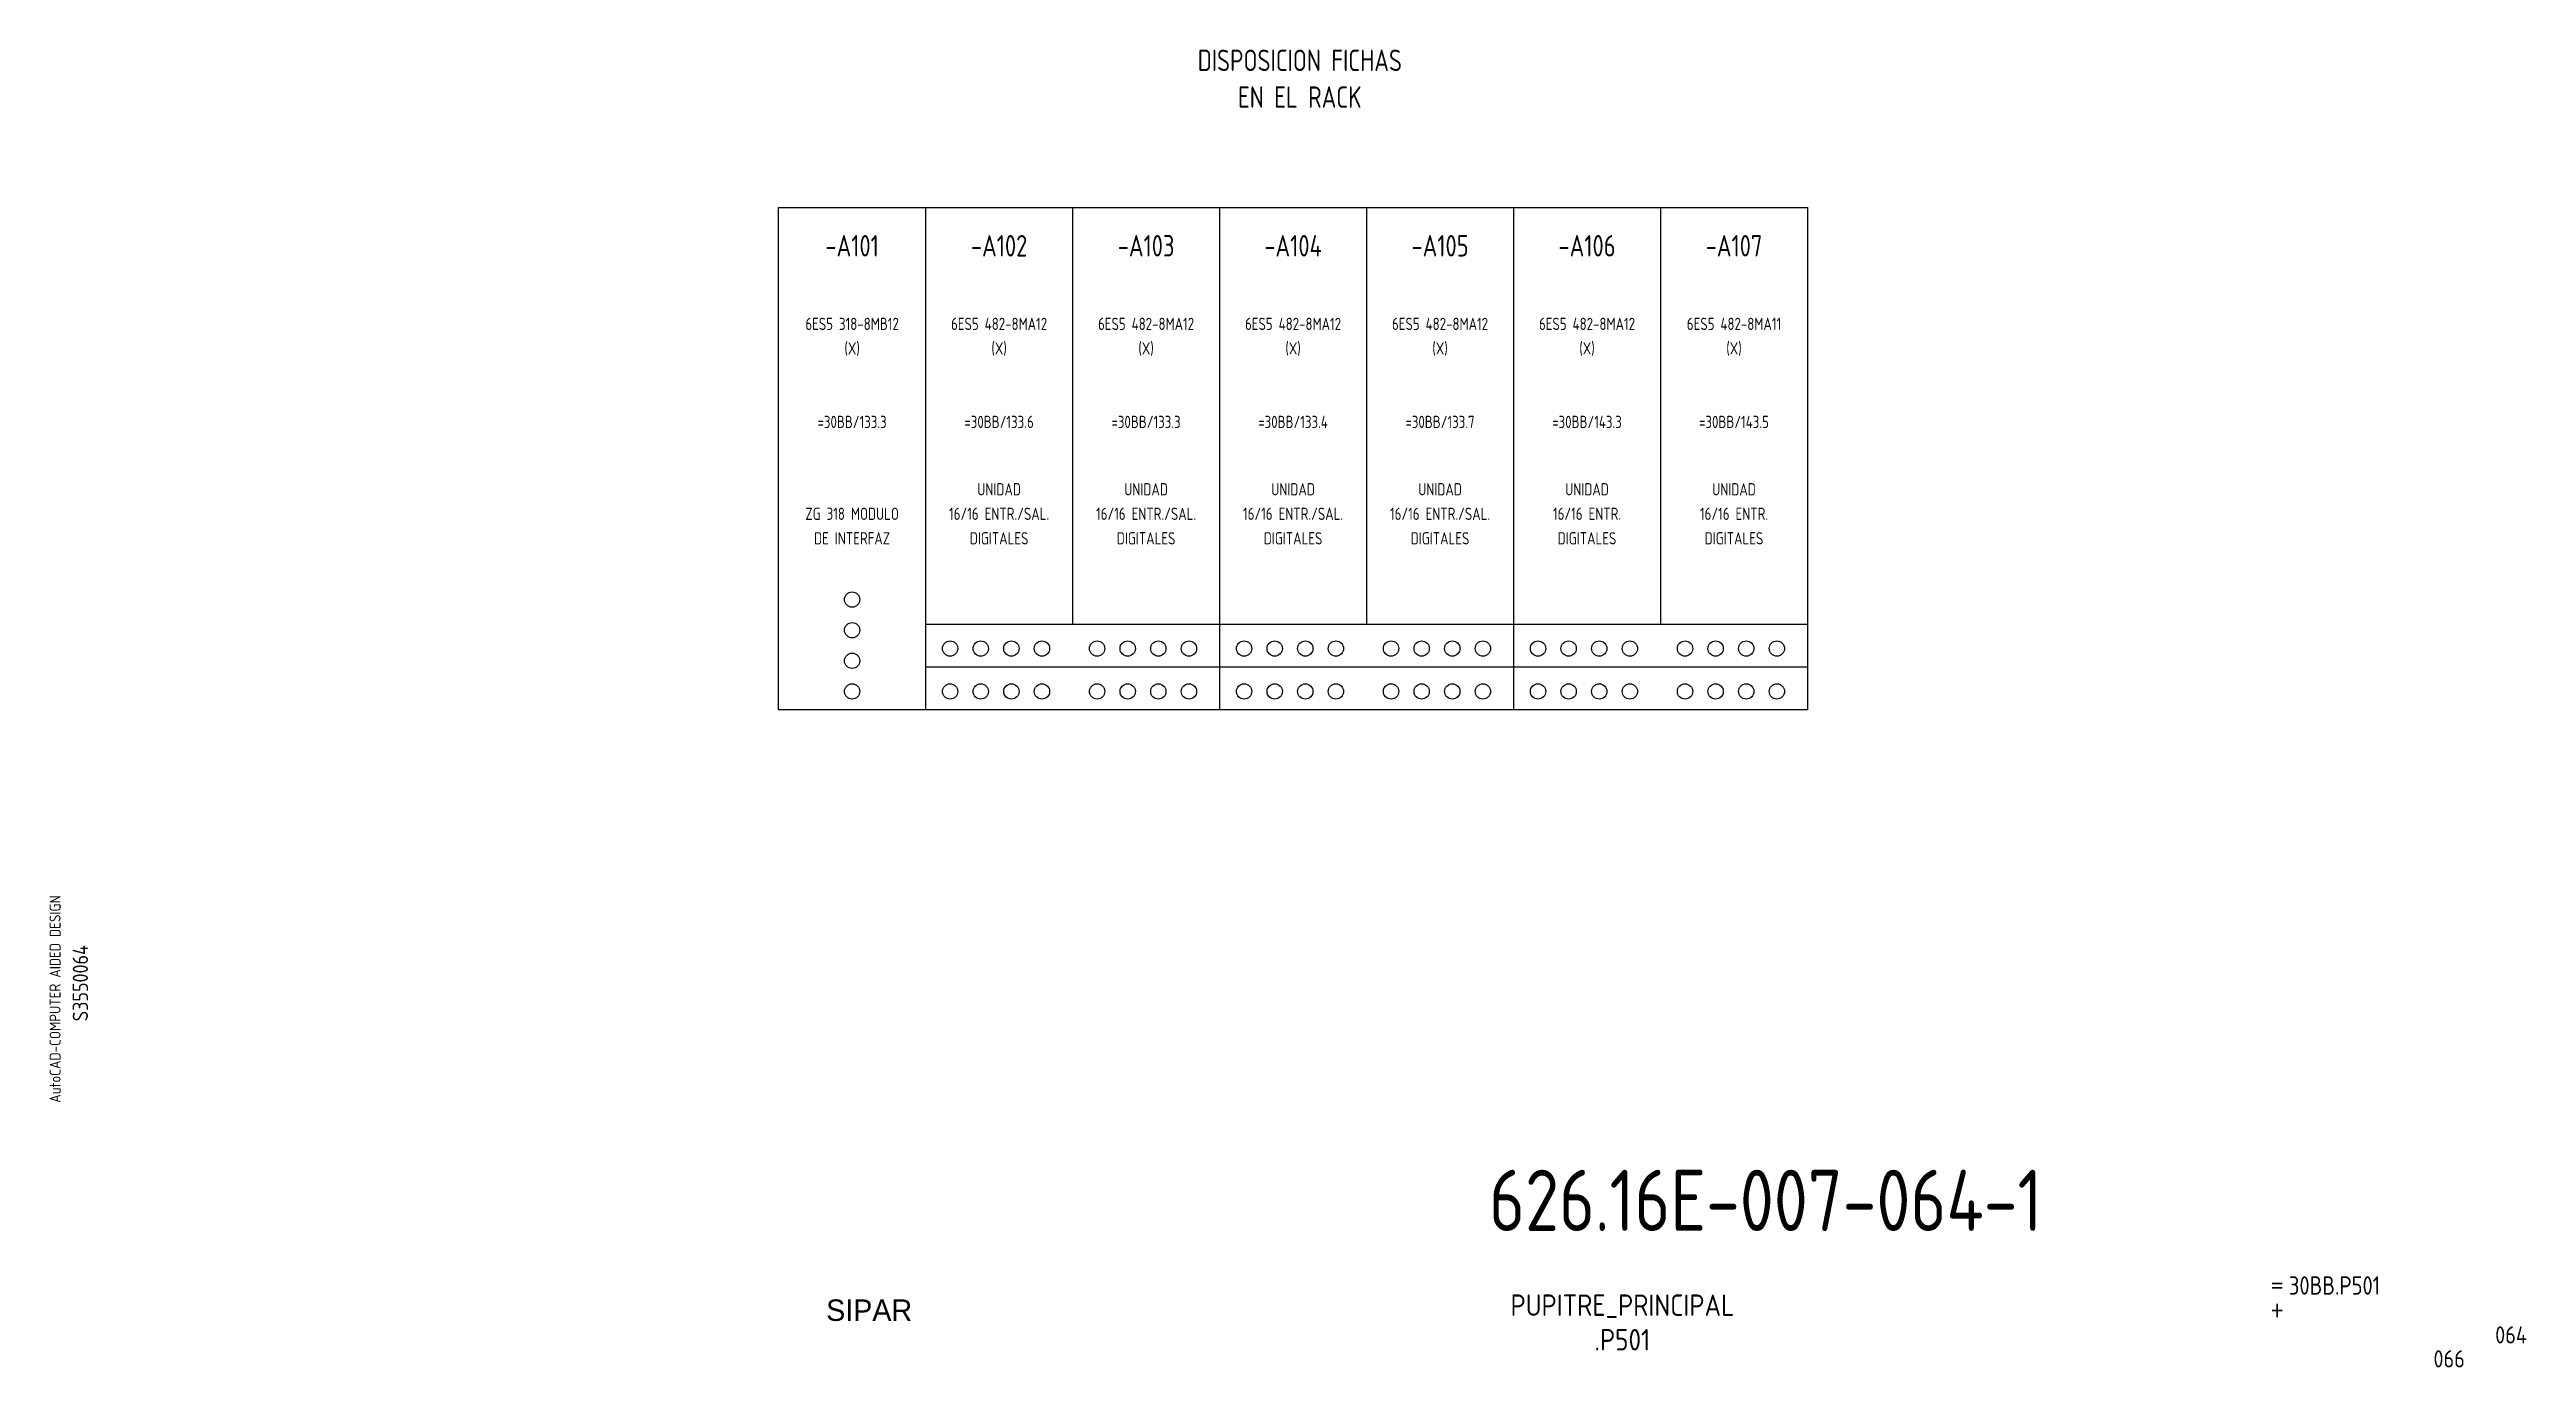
# Model space of a CAD drawing. Extents: x 10 to 414, y 6 to 221.
import ezdxf
from ezdxf.enums import TextEntityAlignment as Align

# ---------------------------------------------------------------- set-up
doc = ezdxf.new("R2010")
doc.units = 0
doc.header["$LTSCALE"] = 5
doc.header["$MEASUREMENT"] = 0
doc.layers.get('0').update_dxf_attribs({"linetype": 'CONTINUOUS'})
doc.layers.add('3', color=3, linetype='CONTINUOUS')
doc.layers.add('CART', color=7, linetype='CONTINUOUS')
doc.styles.add('DIN', font='DIN.shx', dxfattribs={"width": 0.85})
doc.styles.add('N', font='ROMANS', dxfattribs={"width": 0.85, "height": 3})
doc.styles.add('X', font='UNIV.SHX', dxfattribs={"height": 3.5})

msp = doc.modelspace()

# ---------------------------------------------------------------- linework, layer by layer
for p, q in [((152.72, 195), (152.72, 113)), ((176.72, 195), (176.72, 127)), ((200.72, 195), (200.72, 113)), ((224.72, 195), (224.72, 127)), ((248.72, 195), (248.72, 113)), ((272.72, 195), (272.72, 127)), ((152.72, 127), (296.72, 127)), ((200.72, 127), (296.72, 127)), ((152.72, 120), (296.72, 120)), ((200.72, 120), (296.72, 120))]:
    msp.add_line(p, q)
at = {"color": 3}
msp.add_line((296.72, 195), (296.72, 113), dxfattribs=at)
for centre in [(140.72, 131), (140.72, 126), (140.72, 121), (156.72, 123), (161.72, 123), (166.72, 123), (171.72, 123), (180.72, 123), (185.72, 123), (190.72, 123), (195.72, 123), (204.72, 123), (209.72, 123), (214.72, 123), (219.72, 123), (228.72, 123), (233.72, 123), (238.72, 123), (243.72, 123), (252.72, 123), (257.72, 123), (262.72, 123), (267.72, 123), (276.72, 123), (281.72, 123), (286.72, 123), (291.72, 123), (140.72, 116), (156.72, 116), (161.72, 116), (166.72, 116), (171.72, 116), (180.72, 116), (185.72, 116), (190.72, 116), (195.72, 116), (204.72, 116), (209.72, 116), (214.72, 116), (219.72, 116), (228.72, 116), (233.72, 116), (238.72, 116), (243.72, 116), (252.72, 116), (257.72, 116), (262.72, 116), (267.72, 116), (276.72, 116), (281.72, 116), (286.72, 116), (291.72, 116)]:
    msp.add_circle(centre, 1.25)
at = {"layer": '3'}
for p, q in [((128.72, 195), (296.72, 195)), ((128.72, 113), (128.72, 195)), ((176.72, 195), (296.72, 195)), ((296.72, 113), (128.72, 113)), ((296.72, 113), (176.72, 113))]:
    msp.add_line(p, q, dxfattribs=at)

# ---------------------------------------------------------------- texts
at = {"color": 3, "style": 'DIN', "width": 0.8}
for s, p in [('DISPOSICION FICHAS', (213.82, 217.27)), ('EN EL RACK', (213.82, 211.27))]:
    msp.add_text(s, height=3.5, dxfattribs=at).set_placement(p, align=Align.CENTER)
at = {"color": 1, "style": 'DIN', "width": 0.8}
for s, p in [('6ES5 318-8MB12', (140.72, 175)), ('6ES5 482-8MA12', (164.72, 175)), ('6ES5 482-8MA12', (188.72, 175)), ('6ES5 482-8MA12', (212.72, 175)), ('6ES5 482-8MA12', (236.72, 175)), ('6ES5 482-8MA12', (260.72, 175)), ('6ES5 482-8MA11', (284.72, 175)), ('(X)', (140.72, 171)), ('(X)', (164.72, 171)), ('(X)', (188.72, 171)), ('(X)', (212.72, 171)), ('(X)', (236.72, 171)), ('(X)', (260.72, 171)), ('(X)', (284.72, 171))]:
    msp.add_text(s, height=2, dxfattribs=at).set_placement(p, align=Align.CENTER)
at = {"color": 7, "style": 'DIN', "width": 0.8}
for s, p in [('=30BB/133.3', (140.72, 159)), ('=30BB/133.6', (164.72, 159)), ('=30BB/133.3', (188.72, 159)), ('=30BB/133.4', (212.72, 159)), ('=30BB/133.7', (236.72, 159)), ('=30BB/143.3', (260.72, 159)), ('=30BB/143.5', (284.72, 159)), ('ZG 318 MODULO', (140.72, 144)), ('DE INTERFAZ', (140.72, 140))]:
    msp.add_text(s, height=2, dxfattribs=at).set_placement(p, align=Align.CENTER)
at = {"style": 'DIN', "width": 0.8}
for s, p in [('UNIDAD', (164.72, 148)), ('UNIDAD', (188.72, 148)), ('UNIDAD', (212.72, 148)), ('UNIDAD', (236.72, 148)), ('UNIDAD', (260.72, 148)), ('UNIDAD', (284.72, 148)), ('16/16 ENTR./SAL.', (164.72, 144)), ('16/16 ENTR./SAL.', (188.72, 144)), ('16/16 ENTR./SAL.', (212.72, 144)), ('16/16 ENTR./SAL.', (236.72, 144)), ('16/16 ENTR.', (260.72, 144)), ('16/16 ENTR.', (284.72, 144)), ('DIGITALES', (164.72, 140)), ('DIGITALES', (188.72, 140)), ('DIGITALES', (212.72, 140)), ('DIGITALES', (236.72, 140)), ('DIGITALES', (260.72, 140)), ('DIGITALES', (284.72, 140))]:
    msp.add_text(s, height=2, dxfattribs=at).set_placement(p, align=Align.CENTER)
at = {"color": 2, "insert": (244.73, 37.92), "char_height": 10, "width": 111.0411, "attachment_point": 1, "style": 'DIN'}
msp.add_mtext('626.16E-007-064-1', dxfattribs=at)
at = {"layer": '3', "style": 'DIN', "width": 0.8}
for s, p in [('-A101', (140.72, 187)), ('-A102', (164.72, 187)), ('-A103', (188.72, 187)), ('-A104', (212.72, 187)), ('-A105', (236.72, 187)), ('-A106', (260.72, 187)), ('-A107', (284.72, 187))]:
    msp.add_text(s, height=3.5, dxfattribs=at).set_placement(p, align=Align.CENTER)
at = {"layer": 'CART', "color": 1, "style": 'DIN', "width": 0.9}
msp.add_text('AutoCAD-COMPUTER AIDED DESIGN', height=1.8, rotation=90, dxfattribs=at).set_placement((11.47, 48.84))
at = {"layer": 'CART', "color": 3, "style": 'N', "width": 0.85}
for s, p in [('=', (372.24, 17.91)), ('+', (372.24, 13.87))]:
    msp.add_text(s, height=2.5, dxfattribs=at).set_placement(p)
at = {"layer": 'CART', "color": 3, "style": 'DIN', "width": 0.9, "flags": 1}
msp.add_attdef('S3550064', text='', height=2.5, rotation=90, dxfattribs=at).set_placement((15.95, 68.38), align=Align.CENTER)
at = {"layer": 'CART', "color": 3, "style": 'DIN', "width": 0.85}
msp.add_attdef('30BB.P501', text='', height=3, dxfattribs=at).set_placement((375.33, 16.63), align=Align.BOTTOM_LEFT)
at = {"layer": 'CART', "color": 6, "style": 'X', "flags": 1}
msp.add_attdef('SIPAR', text='', height=3.5, dxfattribs=at).set_placement((143.5, 15), align=Align.MIDDLE)
at = {"layer": 'CART', "color": 2, "style": 'DIN', "width": 0.9, "flags": 1}
for tag, p in [('PUPITRE_PRINCIPAL', (266.5, 15.65)), ('.P501', (266.5, 10.17))]:
    msp.add_attdef(tag, text='', height=3.5, dxfattribs=at).set_placement(p, align=Align.MIDDLE)
msp.add_attdef('064', text='', height=2.8, dxfattribs=at).set_placement((414.2, 9.56), align=Align.RIGHT)
at = {"layer": 'CART', "color": 7, "style": 'DIN', "width": 0.9, "flags": 1}
msp.add_attdef('066', (398.93, 5.65), '', height=2.8, dxfattribs=at)

doc.saveas('drawing.dxf')
